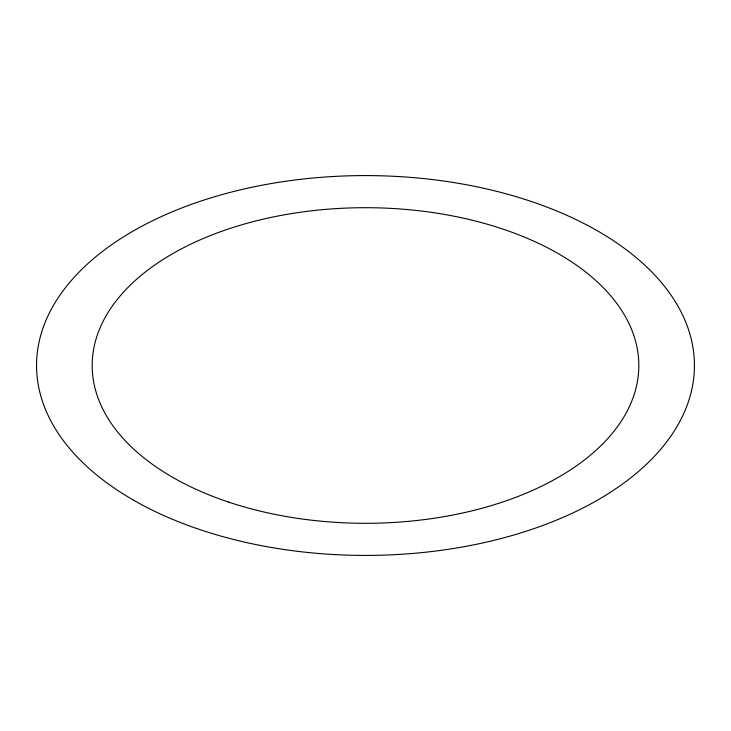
<?xml version="1.0" encoding="UTF-8"?>
<svg xmlns="http://www.w3.org/2000/svg" width="731" height="731" viewBox="0 0 731 731"><rect width="100%" height="100%" fill="white"/><g stroke="black" fill="none" stroke-linecap="round" stroke-linejoin="round"><path stroke-width="1.1" d="M132.896 499.794A328.95 189.914 0 0 0 683.238 414.651A328.95 189.914 0 0 0 280.366 182.056A328.95 189.914 0 0 0 132.896 499.794M228.84 502.16A273.33 157.805 0 0 0 638.83 365.5A273.33 157.805 0 0 0 228.84 228.84A273.33 157.805 0 0 0 228.84 502.16"/></g></svg>
